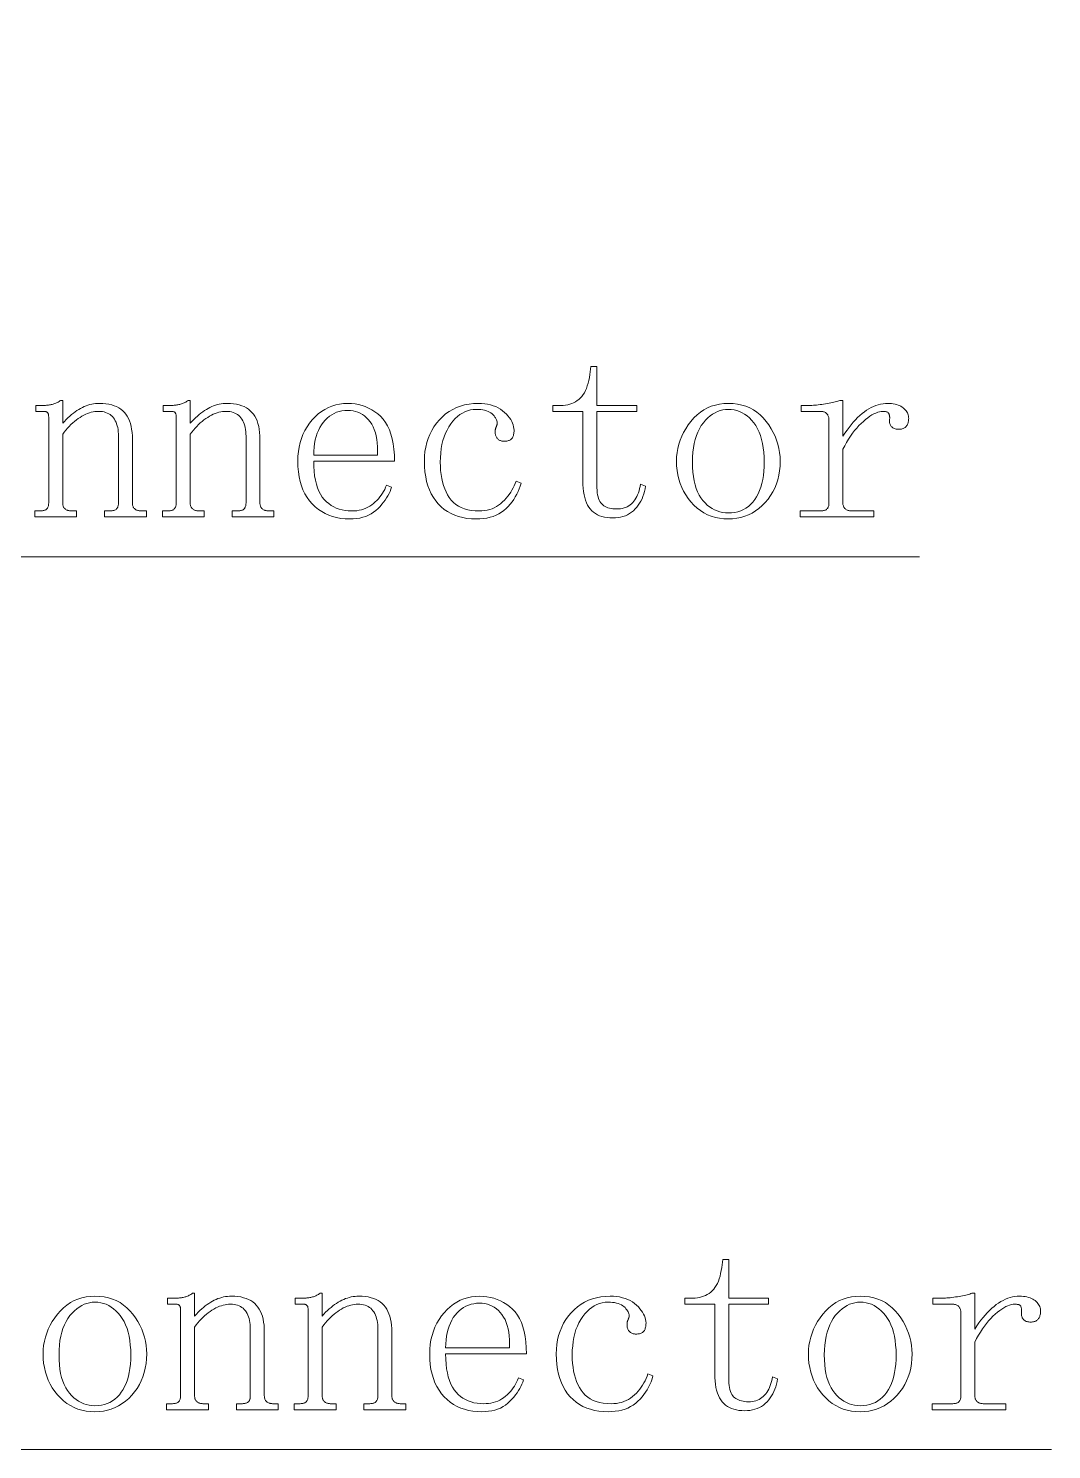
# Model space of a CAD drawing. Extents: x 1 to 297, y 1 to 210.
# Drawn here: x 234.86 to 246.59, y 102.29 to 118.6 of the extents above; entities that cross this region are included whole.
import ezdxf

# ---------------------------------------------------------------- set-up
doc = ezdxf.new("R2010")
doc.units = 0

msp = doc.modelspace()

# ---------------------------------------------------------------- linework, layer by layer
at = {"color": 7, "lineweight": 13}
for points in [[(205.067, 118.603), (213.361, 112.54), (245.081, 112.54)], [(204.577, 108.359), (213.411, 102.295), (246.594, 102.295)]]:
    msp.add_lwpolyline(points, dxfattribs=at)
for points in [[(241.378, 113.363), (241.379, 113.332), (241.381, 113.303), (241.384, 113.276), (241.388, 113.251), (241.393, 113.229), (241.399, 113.208), (241.406, 113.189), (241.415, 113.173), (241.425, 113.158), (241.436, 113.146), (241.448, 113.135), (241.461, 113.125), (241.475, 113.117), (241.49, 113.109), (241.507, 113.103), (241.525, 113.098), (241.544, 113.094), (241.564, 113.091), (241.585, 113.089), (241.607, 113.089), (241.629, 113.089), (241.651, 113.092), (241.671, 113.095), (241.691, 113.101), (241.71, 113.107), (241.728, 113.115), (241.745, 113.125), (241.761, 113.136), (241.776, 113.149), (241.79, 113.163), (241.803, 113.178), (241.815, 113.195), (241.827, 113.213), (241.837, 113.232), (241.847, 113.253), (241.856, 113.275), (241.863, 113.298), (241.87, 113.322), (241.876, 113.348), (241.881, 113.374), (241.938, 113.352), (241.933, 113.32), (241.926, 113.29), (241.918, 113.261), (241.908, 113.233), (241.897, 113.206), (241.884, 113.18), (241.87, 113.156), (241.854, 113.132), (241.837, 113.11), (241.818, 113.089), (241.798, 113.069), (241.777, 113.052), (241.754, 113.036), (241.731, 113.023), (241.706, 113.012), (241.679, 113.002), (241.652, 112.995), (241.623, 112.99), (241.593, 112.987), (241.561, 112.986), (241.528, 112.987), (241.496, 112.99), (241.466, 112.995), (241.438, 113.002), (241.411, 113.012), (241.386, 113.023), (241.363, 113.036), (241.342, 113.052), (241.322, 113.069), (241.304, 113.089), (241.288, 113.11), (241.273, 113.134), (241.26, 113.161), (241.249, 113.189), (241.24, 113.22), (241.232, 113.253), (241.226, 113.289), (241.222, 113.326), (241.219, 113.366), (241.218, 113.409), (241.218, 114.209), (240.876, 114.209), (240.876, 114.277), (240.967, 114.277), (240.994, 114.278), (241.02, 114.281), (241.045, 114.285), (241.068, 114.291), (241.091, 114.299), (241.113, 114.308), (241.134, 114.319), (241.154, 114.332), (241.172, 114.347), (241.19, 114.363), (241.206, 114.381), (241.222, 114.401), (241.236, 114.423), (241.248, 114.447), (241.26, 114.473), (241.27, 114.501), (241.279, 114.531), (241.287, 114.562), (241.293, 114.596), (241.298, 114.632), (241.31, 114.723), (241.378, 114.723), (241.378, 114.277), (241.836, 114.277), (241.836, 114.209), (241.378, 114.209)], [(234.933, 112.997), (234.933, 113.066), (234.99, 113.066), (235.001, 113.066), (235.011, 113.067), (235.021, 113.068), (235.03, 113.07), (235.038, 113.072), (235.046, 113.074), (235.053, 113.077), (235.059, 113.08), (235.065, 113.084), (235.07, 113.089), (235.074, 113.094), (235.078, 113.099), (235.081, 113.104), (235.084, 113.111), (235.087, 113.117), (235.089, 113.124), (235.091, 113.132), (235.092, 113.14), (235.092, 113.148), (235.093, 113.157), (235.093, 114.14), (235.093, 114.147), (235.092, 114.153), (235.092, 114.159), (235.091, 114.165), (235.09, 114.17), (235.089, 114.175), (235.087, 114.18), (235.085, 114.184), (235.083, 114.188), (235.081, 114.192), (235.079, 114.195), (235.076, 114.198), (235.072, 114.2), (235.068, 114.203), (235.064, 114.204), (235.059, 114.206), (235.054, 114.207), (235.048, 114.208), (235.042, 114.209), (235.036, 114.209), (234.944, 114.209), (234.944, 114.277), (235.024, 114.277), (235.035, 114.277), (235.047, 114.278), (235.058, 114.278), (235.069, 114.279), (235.08, 114.28), (235.091, 114.281), (235.101, 114.283), (235.112, 114.285), (235.122, 114.287), (235.133, 114.289), (235.143, 114.291), (235.153, 114.294), (235.163, 114.298), (235.173, 114.302), (235.183, 114.306), (235.192, 114.311), (235.202, 114.316), (235.211, 114.322), (235.221, 114.328), (235.23, 114.334), (235.253, 114.334), (235.253, 114.072), (235.273, 114.094), (235.294, 114.115), (235.314, 114.135), (235.335, 114.154), (235.356, 114.172), (235.376, 114.188), (235.397, 114.204), (235.417, 114.218), (235.438, 114.231), (235.458, 114.243), (235.479, 114.254), (235.5, 114.264), (235.521, 114.272), (235.543, 114.28), (235.564, 114.286), (235.586, 114.291), (235.608, 114.295), (235.63, 114.298), (235.653, 114.3), (235.676, 114.3), (235.713, 114.299), (235.749, 114.296), (235.783, 114.291), (235.815, 114.284), (235.844, 114.274), (235.872, 114.263), (235.897, 114.25), (235.921, 114.234), (235.942, 114.217), (235.961, 114.197), (235.979, 114.176), (235.994, 114.152), (236.008, 114.126), (236.02, 114.099), (236.03, 114.069), (236.038, 114.037), (236.044, 114.003), (236.049, 113.967), (236.052, 113.929), (236.053, 113.889), (236.053, 113.157), (236.053, 113.148), (236.054, 113.14), (236.055, 113.132), (236.057, 113.124), (236.06, 113.117), (236.063, 113.111), (236.067, 113.104), (236.071, 113.099), (236.076, 113.094), (236.081, 113.089), (236.087, 113.084), (236.093, 113.08), (236.1, 113.077), (236.107, 113.074), (236.114, 113.072), (236.122, 113.07), (236.13, 113.068), (236.138, 113.067), (236.147, 113.066), (236.156, 113.066), (236.213, 113.066), (236.213, 112.997), (235.733, 112.997), (235.733, 113.066), (235.79, 113.066), (235.801, 113.066), (235.811, 113.067), (235.821, 113.068), (235.83, 113.07), (235.838, 113.072), (235.846, 113.074), (235.853, 113.077), (235.859, 113.08), (235.865, 113.084), (235.87, 113.089), (235.874, 113.094), (235.878, 113.099), (235.882, 113.104), (235.884, 113.111), (235.887, 113.117), (235.889, 113.124), (235.891, 113.132), (235.892, 113.14), (235.892, 113.148), (235.893, 113.157), (235.893, 113.923), (235.892, 113.95), (235.89, 113.975), (235.888, 114), (235.884, 114.023), (235.878, 114.044), (235.872, 114.065), (235.865, 114.084), (235.856, 114.102), (235.846, 114.119), (235.836, 114.134), (235.824, 114.149), (235.81, 114.161), (235.796, 114.172), (235.781, 114.182), (235.764, 114.19), (235.746, 114.197), (235.728, 114.202), (235.708, 114.206), (235.686, 114.208), (235.664, 114.209), (235.643, 114.208), (235.623, 114.206), (235.602, 114.203), (235.581, 114.198), (235.56, 114.192), (235.539, 114.184), (235.517, 114.175), (235.496, 114.165), (235.474, 114.153), (235.453, 114.14), (235.431, 114.126), (235.41, 114.11), (235.389, 114.094), (235.369, 114.076), (235.348, 114.057), (235.329, 114.037), (235.309, 114.016), (235.29, 113.994), (235.271, 113.97), (235.253, 113.946), (235.253, 113.157), (235.253, 113.148), (235.254, 113.14), (235.255, 113.132), (235.257, 113.124), (235.26, 113.117), (235.263, 113.111), (235.267, 113.104), (235.271, 113.099), (235.276, 113.094), (235.281, 113.089), (235.287, 113.084), (235.293, 113.08), (235.3, 113.077), (235.307, 113.074), (235.314, 113.072), (235.322, 113.07), (235.33, 113.068), (235.338, 113.067), (235.347, 113.066), (235.356, 113.066), (235.413, 113.066), (235.413, 112.997)], [(236.396, 112.997), (236.396, 113.066), (236.453, 113.066), (236.464, 113.066), (236.474, 113.067), (236.484, 113.068), (236.493, 113.07), (236.501, 113.072), (236.509, 113.074), (236.516, 113.077), (236.522, 113.08), (236.528, 113.084), (236.533, 113.089), (236.537, 113.094), (236.541, 113.099), (236.544, 113.104), (236.547, 113.111), (236.55, 113.117), (236.552, 113.124), (236.553, 113.132), (236.555, 113.14), (236.555, 113.148), (236.556, 113.157), (236.556, 114.14), (236.555, 114.147), (236.555, 114.153), (236.555, 114.159), (236.554, 114.165), (236.553, 114.17), (236.551, 114.175), (236.55, 114.18), (236.548, 114.184), (236.546, 114.188), (236.544, 114.192), (236.542, 114.195), (236.539, 114.198), (236.535, 114.2), (236.531, 114.203), (236.527, 114.204), (236.522, 114.206), (236.517, 114.207), (236.511, 114.208), (236.505, 114.209), (236.498, 114.209), (236.407, 114.209), (236.407, 114.277), (236.487, 114.277), (236.498, 114.277), (236.51, 114.278), (236.521, 114.278), (236.532, 114.279), (236.543, 114.28), (236.553, 114.281), (236.564, 114.283), (236.575, 114.285), (236.585, 114.287), (236.596, 114.289), (236.606, 114.291), (236.616, 114.294), (236.626, 114.298), (236.636, 114.302), (236.646, 114.306), (236.655, 114.311), (236.665, 114.316), (236.674, 114.322), (236.684, 114.328), (236.693, 114.334), (236.716, 114.334), (236.716, 114.072), (236.736, 114.094), (236.757, 114.115), (236.777, 114.135), (236.798, 114.154), (236.818, 114.172), (236.839, 114.188), (236.86, 114.204), (236.88, 114.218), (236.901, 114.231), (236.921, 114.243), (236.942, 114.254), (236.963, 114.264), (236.984, 114.272), (237.005, 114.28), (237.027, 114.286), (237.049, 114.291), (237.071, 114.295), (237.093, 114.298), (237.116, 114.3), (237.138, 114.3), (237.176, 114.299), (237.212, 114.296), (237.246, 114.291), (237.277, 114.284), (237.307, 114.274), (237.335, 114.263), (237.36, 114.25), (237.383, 114.234), (237.405, 114.217), (237.424, 114.197), (237.441, 114.176), (237.457, 114.152), (237.471, 114.126), (237.483, 114.099), (237.493, 114.069), (237.501, 114.037), (237.507, 114.003), (237.512, 113.967), (237.515, 113.929), (237.516, 113.889), (237.516, 113.157), (237.516, 113.148), (237.517, 113.14), (237.518, 113.132), (237.52, 113.124), (237.523, 113.117), (237.526, 113.111), (237.53, 113.104), (237.534, 113.099), (237.539, 113.094), (237.544, 113.089), (237.55, 113.084), (237.556, 113.08), (237.563, 113.077), (237.57, 113.074), (237.577, 113.072), (237.585, 113.07), (237.593, 113.068), (237.601, 113.067), (237.609, 113.066), (237.618, 113.066), (237.676, 113.066), (237.676, 112.997), (237.196, 112.997), (237.196, 113.066), (237.253, 113.066), (237.264, 113.066), (237.274, 113.067), (237.284, 113.068), (237.293, 113.07), (237.301, 113.072), (237.309, 113.074), (237.316, 113.077), (237.322, 113.08), (237.328, 113.084), (237.333, 113.089), (237.337, 113.094), (237.341, 113.099), (237.344, 113.104), (237.347, 113.111), (237.35, 113.117), (237.352, 113.124), (237.354, 113.132), (237.355, 113.14), (237.355, 113.148), (237.356, 113.157), (237.356, 113.923), (237.355, 113.95), (237.353, 113.975), (237.35, 114), (237.346, 114.023), (237.341, 114.044), (237.335, 114.065), (237.328, 114.084), (237.319, 114.102), (237.309, 114.119), (237.298, 114.134), (237.286, 114.149), (237.273, 114.161), (237.259, 114.172), (237.244, 114.182), (237.227, 114.19), (237.209, 114.197), (237.19, 114.202), (237.17, 114.206), (237.149, 114.208), (237.127, 114.209), (237.106, 114.208), (237.086, 114.206), (237.065, 114.203), (237.044, 114.198), (237.023, 114.192), (237.001, 114.184), (236.98, 114.175), (236.959, 114.165), (236.937, 114.153), (236.916, 114.14), (236.894, 114.126), (236.873, 114.11), (236.852, 114.094), (236.831, 114.076), (236.811, 114.057), (236.791, 114.037), (236.772, 114.016), (236.753, 113.994), (236.734, 113.97), (236.716, 113.946), (236.716, 113.157), (236.716, 113.148), (236.717, 113.14), (236.718, 113.132), (236.72, 113.124), (236.723, 113.117), (236.726, 113.111), (236.73, 113.104), (236.734, 113.099), (236.739, 113.094), (236.744, 113.089), (236.75, 113.084), (236.756, 113.08), (236.763, 113.077), (236.77, 113.074), (236.777, 113.072), (236.785, 113.07), (236.793, 113.068), (236.801, 113.067), (236.809, 113.066), (236.818, 113.066), (236.876, 113.066), (236.876, 112.997)], [(244.201, 113.923), (244.224, 113.959), (244.248, 113.993), (244.271, 114.025), (244.295, 114.056), (244.32, 114.084), (244.345, 114.112), (244.37, 114.137), (244.395, 114.161), (244.421, 114.183), (244.447, 114.203), (244.473, 114.221), (244.5, 114.238), (244.526, 114.253), (244.553, 114.265), (244.58, 114.276), (244.607, 114.285), (244.634, 114.291), (244.661, 114.296), (244.688, 114.299), (244.716, 114.3), (244.738, 114.3), (244.759, 114.298), (244.779, 114.296), (244.799, 114.292), (244.817, 114.287), (244.834, 114.282), (244.85, 114.275), (244.865, 114.267), (244.88, 114.258), (244.893, 114.249), (244.905, 114.238), (244.915, 114.227), (244.925, 114.216), (244.933, 114.205), (244.94, 114.193), (244.945, 114.181), (244.95, 114.168), (244.953, 114.155), (244.955, 114.142), (244.956, 114.129), (244.955, 114.118), (244.954, 114.107), (244.953, 114.096), (244.951, 114.087), (244.948, 114.077), (244.945, 114.068), (244.942, 114.06), (244.937, 114.052), (244.932, 114.044), (244.927, 114.037), (244.921, 114.031), (244.914, 114.025), (244.907, 114.02), (244.9, 114.015), (244.891, 114.012), (244.882, 114.008), (244.873, 114.006), (244.863, 114.004), (244.852, 114.003), (244.841, 114.003), (244.83, 114.003), (244.82, 114.004), (244.81, 114.006), (244.8, 114.008), (244.791, 114.012), (244.783, 114.015), (244.775, 114.02), (244.768, 114.025), (244.762, 114.031), (244.756, 114.037), (244.75, 114.044), (244.746, 114.052), (244.742, 114.06), (244.739, 114.068), (244.737, 114.077), (244.736, 114.087), (244.735, 114.096), (244.735, 114.107), (244.737, 114.118), (244.738, 114.129), (244.738, 114.135), (244.738, 114.142), (244.737, 114.148), (244.737, 114.154), (244.736, 114.16), (244.734, 114.166), (244.733, 114.171), (244.731, 114.176), (244.729, 114.181), (244.727, 114.186), (244.724, 114.19), (244.721, 114.194), (244.716, 114.198), (244.711, 114.2), (244.704, 114.203), (244.697, 114.205), (244.689, 114.207), (244.679, 114.208), (244.669, 114.208), (244.658, 114.209), (244.64, 114.208), (244.62, 114.204), (244.6, 114.198), (244.579, 114.19), (244.557, 114.18), (244.534, 114.168), (244.511, 114.153), (244.487, 114.136), (244.461, 114.116), (244.436, 114.094), (244.41, 114.071), (244.384, 114.045), (244.359, 114.018), (244.335, 113.988), (244.311, 113.957), (244.288, 113.924), (244.266, 113.89), (244.244, 113.853), (244.222, 113.815), (244.201, 113.774), (244.201, 113.157), (244.202, 113.148), (244.202, 113.14), (244.204, 113.132), (244.206, 113.124), (244.208, 113.117), (244.212, 113.111), (244.215, 113.104), (244.22, 113.099), (244.224, 113.094), (244.23, 113.089), (244.236, 113.084), (244.242, 113.08), (244.249, 113.077), (244.255, 113.074), (244.263, 113.072), (244.27, 113.07), (244.278, 113.068), (244.287, 113.067), (244.295, 113.066), (244.304, 113.066), (244.556, 113.066), (244.556, 112.997), (243.71, 112.997), (243.71, 113.066), (243.938, 113.066), (243.949, 113.066), (243.96, 113.067), (243.97, 113.068), (243.979, 113.07), (243.987, 113.072), (243.995, 113.074), (244.002, 113.077), (244.008, 113.08), (244.013, 113.084), (244.018, 113.089), (244.023, 113.094), (244.027, 113.099), (244.03, 113.104), (244.033, 113.111), (244.036, 113.117), (244.038, 113.124), (244.039, 113.132), (244.04, 113.14), (244.041, 113.148), (244.041, 113.157), (244.041, 114.106), (244.041, 114.115), (244.04, 114.123), (244.039, 114.132), (244.038, 114.14), (244.036, 114.147), (244.033, 114.155), (244.03, 114.161), (244.027, 114.168), (244.023, 114.174), (244.018, 114.18), (244.013, 114.186), (244.008, 114.19), (244.002, 114.195), (243.995, 114.198), (243.987, 114.202), (243.979, 114.204), (243.97, 114.206), (243.96, 114.208), (243.949, 114.208), (243.938, 114.209), (243.721, 114.209), (243.721, 114.277), (243.813, 114.277), (243.829, 114.277), (243.846, 114.278), (243.863, 114.279), (243.881, 114.28), (243.9, 114.282), (243.919, 114.283), (243.939, 114.286), (243.959, 114.288), (243.98, 114.291), (244.001, 114.294), (244.022, 114.298), (244.043, 114.302), (244.062, 114.305), (244.08, 114.309), (244.097, 114.313), (244.113, 114.317), (244.128, 114.321), (244.142, 114.326), (244.155, 114.33), (244.167, 114.334), (244.201, 114.334)], [(238.133, 113.637), (238.134, 113.577), (238.137, 113.521), (238.143, 113.468), (238.152, 113.419), (238.163, 113.373), (238.176, 113.331), (238.191, 113.292), (238.21, 113.257), (238.23, 113.225), (238.253, 113.197), (238.277, 113.172), (238.304, 113.15), (238.331, 113.13), (238.361, 113.113), (238.391, 113.099), (238.423, 113.087), (238.457, 113.078), (238.492, 113.071), (238.529, 113.067), (238.567, 113.066), (238.596, 113.067), (238.625, 113.069), (238.652, 113.074), (238.679, 113.08), (238.704, 113.087), (238.729, 113.097), (238.753, 113.108), (238.775, 113.121), (238.797, 113.135), (238.818, 113.152), (238.838, 113.169), (238.857, 113.187), (238.875, 113.207), (238.892, 113.227), (238.907, 113.247), (238.921, 113.269), (238.934, 113.291), (238.946, 113.314), (238.957, 113.338), (238.967, 113.363), (239.024, 113.34), (239.016, 113.315), (239.007, 113.29), (238.996, 113.265), (238.983, 113.24), (238.968, 113.216), (238.952, 113.191), (238.934, 113.167), (238.914, 113.143), (238.893, 113.118), (238.87, 113.094), (238.845, 113.072), (238.818, 113.051), (238.79, 113.033), (238.76, 113.018), (238.728, 113.004), (238.695, 112.994), (238.66, 112.985), (238.623, 112.979), (238.584, 112.976), (238.544, 112.974), (238.493, 112.976), (238.443, 112.981), (238.395, 112.99), (238.349, 113.002), (238.306, 113.017), (238.264, 113.036), (238.224, 113.058), (238.186, 113.084), (238.15, 113.113), (238.116, 113.146), (238.084, 113.182), (238.056, 113.22), (238.031, 113.262), (238.009, 113.307), (237.991, 113.354), (237.976, 113.405), (237.965, 113.459), (237.956, 113.515), (237.951, 113.575), (237.95, 113.637), (237.951, 113.693), (237.956, 113.748), (237.965, 113.8), (237.976, 113.85), (237.991, 113.899), (238.009, 113.945), (238.031, 113.99), (238.056, 114.032), (238.084, 114.073), (238.116, 114.112), (238.149, 114.147), (238.185, 114.179), (238.222, 114.208), (238.26, 114.232), (238.3, 114.253), (238.341, 114.27), (238.384, 114.283), (238.428, 114.293), (238.474, 114.298), (238.521, 114.3), (238.564, 114.299), (238.606, 114.294), (238.646, 114.287), (238.686, 114.276), (238.724, 114.263), (238.761, 114.247), (238.797, 114.227), (238.832, 114.205), (238.866, 114.18), (238.898, 114.152), (238.929, 114.12), (238.956, 114.083), (238.98, 114.043), (239.001, 113.998), (239.018, 113.949), (239.033, 113.895), (239.044, 113.837), (239.052, 113.775), (239.057, 113.708), (239.058, 113.637)], [(238.864, 113.706), (238.865, 113.755), (238.864, 113.802), (238.861, 113.846), (238.856, 113.888), (238.848, 113.927), (238.839, 113.964), (238.827, 113.999), (238.813, 114.031), (238.797, 114.061), (238.778, 114.089), (238.758, 114.114), (238.737, 114.136), (238.714, 114.156), (238.691, 114.173), (238.666, 114.187), (238.639, 114.199), (238.612, 114.208), (238.583, 114.215), (238.553, 114.219), (238.521, 114.22), (238.488, 114.219), (238.455, 114.215), (238.424, 114.208), (238.394, 114.198), (238.366, 114.186), (238.338, 114.171), (238.312, 114.153), (238.287, 114.132), (238.264, 114.109), (238.241, 114.083), (238.221, 114.055), (238.202, 114.024), (238.186, 113.991), (238.172, 113.957), (238.16, 113.92), (238.15, 113.881), (238.142, 113.841), (238.137, 113.798), (238.134, 113.753), (238.133, 113.706)], [(240.213, 113.969), (240.213, 113.975), (240.213, 113.982), (240.213, 113.987), (240.214, 113.992), (240.214, 113.997), (240.215, 114.002), (240.215, 114.006), (240.216, 114.009), (240.217, 114.012), (240.218, 114.014), (240.22, 114.017), (240.221, 114.02), (240.222, 114.023), (240.224, 114.027), (240.226, 114.032), (240.227, 114.036), (240.229, 114.042), (240.231, 114.047), (240.233, 114.054), (240.236, 114.06), (240.237, 114.069), (240.237, 114.079), (240.236, 114.089), (240.234, 114.099), (240.23, 114.11), (240.225, 114.121), (240.218, 114.133), (240.21, 114.144), (240.201, 114.156), (240.19, 114.169), (240.178, 114.181), (240.164, 114.191), (240.148, 114.201), (240.131, 114.209), (240.113, 114.216), (240.092, 114.222), (240.071, 114.226), (240.047, 114.229), (240.022, 114.231), (239.996, 114.232), (239.962, 114.23), (239.929, 114.225), (239.897, 114.217), (239.867, 114.205), (239.837, 114.19), (239.808, 114.172), (239.781, 114.15), (239.754, 114.126), (239.729, 114.097), (239.704, 114.066), (239.681, 114.032), (239.661, 113.995), (239.643, 113.957), (239.627, 113.916), (239.614, 113.873), (239.603, 113.828), (239.595, 113.781), (239.589, 113.731), (239.585, 113.68), (239.584, 113.626), (239.585, 113.577), (239.588, 113.529), (239.593, 113.484), (239.601, 113.44), (239.61, 113.399), (239.621, 113.359), (239.635, 113.321), (239.65, 113.286), (239.667, 113.252), (239.687, 113.22), (239.709, 113.191), (239.734, 113.165), (239.761, 113.141), (239.791, 113.121), (239.824, 113.104), (239.86, 113.091), (239.898, 113.08), (239.939, 113.072), (239.983, 113.067), (240.03, 113.066), (240.061, 113.067), (240.092, 113.07), (240.121, 113.075), (240.15, 113.082), (240.177, 113.092), (240.203, 113.103), (240.229, 113.116), (240.253, 113.132), (240.276, 113.149), (240.298, 113.169), (240.319, 113.19), (240.339, 113.211), (240.358, 113.234), (240.375, 113.256), (240.391, 113.28), (240.406, 113.304), (240.42, 113.33), (240.432, 113.355), (240.443, 113.382), (240.453, 113.409), (240.51, 113.386), (240.5, 113.352), (240.488, 113.319), (240.475, 113.288), (240.46, 113.257), (240.444, 113.227), (240.426, 113.199), (240.407, 113.171), (240.385, 113.144), (240.363, 113.119), (240.338, 113.094), (240.312, 113.072), (240.284, 113.051), (240.255, 113.033), (240.223, 113.018), (240.19, 113.004), (240.155, 112.994), (240.118, 112.985), (240.079, 112.979), (240.038, 112.976), (239.996, 112.974), (239.942, 112.976), (239.89, 112.981), (239.841, 112.99), (239.794, 113.002), (239.75, 113.017), (239.708, 113.036), (239.668, 113.058), (239.63, 113.084), (239.594, 113.113), (239.561, 113.146), (239.531, 113.182), (239.504, 113.22), (239.48, 113.262), (239.459, 113.307), (239.441, 113.354), (239.427, 113.405), (239.416, 113.459), (239.408, 113.515), (239.403, 113.575), (239.401, 113.637), (239.403, 113.693), (239.408, 113.748), (239.417, 113.8), (239.429, 113.85), (239.444, 113.899), (239.463, 113.945), (239.485, 113.99), (239.511, 114.032), (239.54, 114.073), (239.573, 114.112), (239.608, 114.147), (239.645, 114.179), (239.685, 114.208), (239.726, 114.232), (239.77, 114.253), (239.815, 114.27), (239.863, 114.283), (239.913, 114.293), (239.965, 114.298), (240.018, 114.3), (240.056, 114.299), (240.093, 114.296), (240.127, 114.291), (240.16, 114.284), (240.191, 114.274), (240.221, 114.263), (240.248, 114.25), (240.274, 114.234), (240.299, 114.217), (240.321, 114.197), (240.342, 114.177), (240.36, 114.156), (240.377, 114.136), (240.391, 114.115), (240.403, 114.094), (240.412, 114.074), (240.42, 114.053), (240.425, 114.033), (240.429, 114.012), (240.43, 113.992), (240.43, 113.978), (240.429, 113.966), (240.427, 113.954), (240.425, 113.943), (240.423, 113.933), (240.42, 113.924), (240.416, 113.915), (240.412, 113.907), (240.407, 113.901), (240.401, 113.894), (240.395, 113.889), (240.389, 113.884), (240.382, 113.88), (240.374, 113.876), (240.366, 113.873), (240.357, 113.87), (240.347, 113.868), (240.337, 113.867), (240.327, 113.866), (240.316, 113.866), (240.307, 113.866), (240.298, 113.867), (240.29, 113.868), (240.282, 113.87), (240.274, 113.873), (240.267, 113.876), (240.26, 113.88), (240.253, 113.884), (240.247, 113.889), (240.241, 113.894), (240.236, 113.9), (240.231, 113.907), (240.227, 113.913), (240.223, 113.92), (240.22, 113.927), (240.217, 113.935), (240.215, 113.943), (240.214, 113.951), (240.213, 113.96)], [(243.481, 113.637), (243.48, 113.581), (243.474, 113.527), (243.466, 113.475), (243.454, 113.424), (243.438, 113.376), (243.42, 113.329), (243.397, 113.285), (243.372, 113.242), (243.342, 113.202), (243.31, 113.163), (243.275, 113.127), (243.238, 113.095), (243.2, 113.067), (243.16, 113.042), (243.118, 113.022), (243.075, 113.005), (243.031, 112.991), (242.984, 112.982), (242.936, 112.976), (242.887, 112.974), (242.835, 112.976), (242.786, 112.982), (242.738, 112.992), (242.692, 113.006), (242.648, 113.023), (242.607, 113.044), (242.567, 113.07), (242.529, 113.099), (242.493, 113.132), (242.458, 113.169), (242.427, 113.208), (242.399, 113.25), (242.374, 113.292), (242.352, 113.337), (242.334, 113.383), (242.319, 113.431), (242.308, 113.48), (242.299, 113.531), (242.294, 113.583), (242.293, 113.637), (242.294, 113.687), (242.299, 113.736), (242.308, 113.784), (242.319, 113.831), (242.334, 113.877), (242.352, 113.923), (242.374, 113.967), (242.399, 114.01), (242.427, 114.053), (242.458, 114.094), (242.493, 114.134), (242.529, 114.168), (242.567, 114.199), (242.607, 114.226), (242.648, 114.249), (242.692, 114.267), (242.738, 114.282), (242.786, 114.292), (242.835, 114.298), (242.887, 114.3), (242.941, 114.298), (242.992, 114.292), (243.041, 114.282), (243.088, 114.267), (243.133, 114.249), (243.175, 114.226), (243.215, 114.199), (243.253, 114.168), (243.288, 114.134), (243.321, 114.094), (243.352, 114.053), (243.379, 114.01), (243.403, 113.967), (243.424, 113.923), (243.441, 113.877), (243.456, 113.831), (243.467, 113.784), (243.475, 113.736), (243.48, 113.687)], [(242.476, 113.626), (242.477, 113.568), (242.48, 113.513), (242.486, 113.461), (242.495, 113.413), (242.506, 113.367), (242.519, 113.325), (242.534, 113.285), (242.552, 113.249), (242.573, 113.216), (242.596, 113.186), (242.62, 113.159), (242.646, 113.134), (242.672, 113.113), (242.7, 113.094), (242.728, 113.079), (242.758, 113.066), (242.789, 113.056), (242.82, 113.049), (242.853, 113.044), (242.887, 113.043), (242.925, 113.045), (242.961, 113.049), (242.996, 113.057), (243.029, 113.068), (243.06, 113.082), (243.089, 113.099), (243.117, 113.119), (243.143, 113.142), (243.167, 113.168), (243.19, 113.197), (243.21, 113.229), (243.229, 113.264), (243.245, 113.301), (243.259, 113.34), (243.271, 113.382), (243.281, 113.426), (243.289, 113.472), (243.294, 113.521), (243.297, 113.572), (243.298, 113.626), (243.297, 113.684), (243.294, 113.739), (243.288, 113.791), (243.279, 113.841), (243.268, 113.887), (243.255, 113.931), (243.24, 113.972), (243.222, 114.01), (243.201, 114.045), (243.178, 114.077), (243.154, 114.107), (243.128, 114.133), (243.102, 114.156), (243.074, 114.176), (243.046, 114.193), (243.016, 114.207), (242.985, 114.218), (242.953, 114.225), (242.921, 114.23), (242.887, 114.232), (242.855, 114.23), (242.824, 114.225), (242.794, 114.218), (242.764, 114.207), (242.736, 114.193), (242.707, 114.176), (242.68, 114.156), (242.653, 114.133), (242.627, 114.107), (242.601, 114.077), (242.577, 114.045), (242.556, 114.01), (242.537, 113.972), (242.521, 113.931), (242.507, 113.887), (242.496, 113.841), (242.487, 113.791), (242.481, 113.739), (242.477, 113.684)], [(242.891, 103.118), (242.892, 103.087), (242.893, 103.058), (242.896, 103.031), (242.9, 103.006), (242.905, 102.984), (242.912, 102.963), (242.919, 102.944), (242.928, 102.928), (242.937, 102.913), (242.948, 102.901), (242.96, 102.89), (242.973, 102.88), (242.988, 102.872), (243.003, 102.864), (243.02, 102.858), (243.037, 102.853), (243.056, 102.849), (243.076, 102.846), (243.097, 102.844), (243.12, 102.844), (243.142, 102.844), (243.164, 102.846), (243.184, 102.85), (243.204, 102.855), (243.223, 102.862), (243.24, 102.87), (243.257, 102.88), (243.273, 102.891), (243.288, 102.904), (243.303, 102.918), (243.316, 102.933), (243.328, 102.95), (243.34, 102.968), (243.35, 102.987), (243.36, 103.008), (243.368, 103.03), (243.376, 103.053), (243.383, 103.077), (243.389, 103.102), (243.394, 103.129), (243.451, 103.106), (243.446, 103.075), (243.439, 103.045), (243.431, 103.016), (243.421, 102.988), (243.41, 102.961), (243.397, 102.935), (243.383, 102.91), (243.367, 102.887), (243.35, 102.865), (243.331, 102.844), (243.311, 102.824), (243.29, 102.806), (243.267, 102.791), (243.243, 102.778), (243.218, 102.766), (243.192, 102.757), (243.164, 102.75), (243.135, 102.745), (243.105, 102.742), (243.074, 102.741), (243.041, 102.742), (243.009, 102.745), (242.979, 102.75), (242.951, 102.757), (242.924, 102.766), (242.899, 102.778), (242.876, 102.791), (242.855, 102.806), (242.835, 102.824), (242.817, 102.844), (242.801, 102.865), (242.786, 102.889), (242.773, 102.916), (242.762, 102.944), (242.753, 102.975), (242.745, 103.008), (242.739, 103.044), (242.735, 103.081), (242.732, 103.121), (242.731, 103.164), (242.731, 103.964), (242.388, 103.964), (242.388, 104.032), (242.48, 104.032), (242.507, 104.033), (242.532, 104.036), (242.557, 104.04), (242.581, 104.046), (242.604, 104.054), (242.626, 104.063), (242.646, 104.074), (242.666, 104.087), (242.685, 104.102), (242.703, 104.118), (242.719, 104.136), (242.734, 104.156), (242.748, 104.178), (242.761, 104.202), (242.773, 104.228), (242.783, 104.256), (242.792, 104.285), (242.799, 104.317), (242.806, 104.351), (242.811, 104.386), (242.823, 104.478), (242.891, 104.478), (242.891, 104.032), (243.348, 104.032), (243.348, 103.964), (242.891, 103.964)], [(236.217, 103.392), (236.215, 103.336), (236.21, 103.282), (236.201, 103.229), (236.189, 103.179), (236.174, 103.131), (236.155, 103.084), (236.133, 103.04), (236.107, 102.997), (236.078, 102.956), (236.045, 102.918), (236.01, 102.882), (235.974, 102.85), (235.935, 102.822), (235.895, 102.797), (235.854, 102.776), (235.811, 102.759), (235.766, 102.746), (235.72, 102.737), (235.672, 102.731), (235.623, 102.729), (235.571, 102.731), (235.521, 102.737), (235.474, 102.747), (235.428, 102.76), (235.384, 102.778), (235.342, 102.799), (235.302, 102.824), (235.264, 102.854), (235.228, 102.887), (235.194, 102.924), (235.162, 102.963), (235.134, 103.004), (235.109, 103.047), (235.088, 103.092), (235.07, 103.138), (235.055, 103.185), (235.043, 103.235), (235.035, 103.286), (235.03, 103.338), (235.028, 103.392), (235.03, 103.442), (235.035, 103.491), (235.043, 103.539), (235.055, 103.586), (235.07, 103.632), (235.088, 103.677), (235.109, 103.722), (235.134, 103.765), (235.162, 103.808), (235.194, 103.849), (235.228, 103.888), (235.264, 103.923), (235.302, 103.954), (235.342, 103.981), (235.384, 104.004), (235.428, 104.022), (235.474, 104.036), (235.521, 104.047), (235.571, 104.053), (235.623, 104.055), (235.676, 104.053), (235.728, 104.047), (235.777, 104.036), (235.824, 104.022), (235.868, 104.004), (235.911, 103.981), (235.951, 103.954), (235.988, 103.923), (236.024, 103.888), (236.057, 103.849), (236.087, 103.808), (236.114, 103.765), (236.138, 103.722), (236.159, 103.677), (236.177, 103.632), (236.191, 103.586), (236.202, 103.539), (236.21, 103.491), (236.215, 103.442)], [(236.445, 102.752), (236.445, 102.821), (236.503, 102.821), (236.514, 102.821), (236.524, 102.822), (236.534, 102.823), (236.543, 102.824), (236.551, 102.826), (236.559, 102.829), (236.566, 102.832), (236.572, 102.835), (236.578, 102.839), (236.583, 102.844), (236.587, 102.848), (236.591, 102.854), (236.594, 102.859), (236.597, 102.865), (236.6, 102.872), (236.602, 102.879), (236.603, 102.887), (236.604, 102.895), (236.605, 102.903), (236.605, 102.912), (236.605, 103.895), (236.605, 103.902), (236.605, 103.908), (236.604, 103.914), (236.604, 103.92), (236.603, 103.925), (236.601, 103.93), (236.6, 103.935), (236.598, 103.939), (236.596, 103.943), (236.594, 103.946), (236.591, 103.95), (236.588, 103.953), (236.585, 103.955), (236.581, 103.957), (236.577, 103.959), (236.572, 103.961), (236.567, 103.962), (236.561, 103.963), (236.555, 103.963), (236.548, 103.964), (236.457, 103.964), (236.457, 104.032), (236.537, 104.032), (236.548, 104.032), (236.559, 104.033), (236.571, 104.033), (236.582, 104.034), (236.593, 104.035), (236.603, 104.036), (236.614, 104.038), (236.625, 104.039), (236.635, 104.041), (236.645, 104.044), (236.656, 104.046), (236.666, 104.049), (236.676, 104.052), (236.686, 104.056), (236.695, 104.061), (236.705, 104.065), (236.715, 104.071), (236.724, 104.076), (236.733, 104.083), (236.743, 104.089), (236.765, 104.089), (236.765, 103.826), (236.786, 103.849), (236.807, 103.87), (236.827, 103.89), (236.848, 103.909), (236.868, 103.926), (236.889, 103.943), (236.909, 103.958), (236.93, 103.973), (236.951, 103.986), (236.971, 103.998), (236.992, 104.009), (237.013, 104.018), (237.034, 104.027), (237.055, 104.034), (237.077, 104.041), (237.099, 104.046), (237.121, 104.05), (237.143, 104.053), (237.165, 104.054), (237.188, 104.055), (237.226, 104.054), (237.262, 104.051), (237.296, 104.046), (237.327, 104.038), (237.357, 104.029), (237.384, 104.018), (237.41, 104.005), (237.433, 103.989), (237.455, 103.972), (237.474, 103.952), (237.491, 103.93), (237.507, 103.907), (237.521, 103.881), (237.532, 103.853), (237.543, 103.824), (237.551, 103.792), (237.557, 103.758), (237.562, 103.722), (237.564, 103.684), (237.565, 103.644), (237.565, 102.912), (237.566, 102.903), (237.567, 102.895), (237.568, 102.887), (237.57, 102.879), (237.573, 102.872), (237.576, 102.865), (237.579, 102.859), (237.584, 102.854), (237.589, 102.848), (237.594, 102.844), (237.6, 102.839), (237.606, 102.835), (237.613, 102.832), (237.62, 102.829), (237.627, 102.826), (237.634, 102.824), (237.642, 102.823), (237.651, 102.822), (237.659, 102.821), (237.668, 102.821), (237.725, 102.821), (237.725, 102.752), (237.245, 102.752), (237.245, 102.821), (237.303, 102.821), (237.314, 102.821), (237.324, 102.822), (237.334, 102.823), (237.343, 102.824), (237.351, 102.826), (237.359, 102.829), (237.366, 102.832), (237.372, 102.835), (237.378, 102.839), (237.383, 102.844), (237.387, 102.848), (237.391, 102.854), (237.394, 102.859), (237.397, 102.865), (237.4, 102.872), (237.402, 102.879), (237.403, 102.887), (237.404, 102.895), (237.405, 102.903), (237.405, 102.912), (237.405, 103.678), (237.405, 103.705), (237.403, 103.73), (237.4, 103.754), (237.396, 103.777), (237.391, 103.799), (237.385, 103.82), (237.377, 103.839), (237.369, 103.857), (237.359, 103.874), (237.348, 103.889), (237.336, 103.903), (237.323, 103.916), (237.309, 103.927), (237.293, 103.937), (237.277, 103.945), (237.259, 103.952), (237.24, 103.957), (237.22, 103.961), (237.199, 103.963), (237.177, 103.964), (237.156, 103.963), (237.135, 103.961), (237.115, 103.957), (237.094, 103.953), (237.073, 103.946), (237.051, 103.939), (237.03, 103.93), (237.009, 103.92), (236.987, 103.908), (236.965, 103.895), (236.944, 103.881), (236.923, 103.865), (236.902, 103.849), (236.881, 103.831), (236.861, 103.812), (236.841, 103.792), (236.822, 103.771), (236.803, 103.749), (236.784, 103.725), (236.765, 103.701), (236.765, 102.912), (236.766, 102.903), (236.767, 102.895), (236.768, 102.887), (236.77, 102.879), (236.773, 102.872), (236.776, 102.865), (236.779, 102.859), (236.784, 102.854), (236.789, 102.848), (236.794, 102.844), (236.8, 102.839), (236.806, 102.835), (236.813, 102.832), (236.82, 102.829), (236.827, 102.826), (236.834, 102.824), (236.842, 102.823), (236.851, 102.822), (236.859, 102.821), (236.868, 102.821), (236.925, 102.821), (236.925, 102.752)], [(237.908, 102.752), (237.908, 102.821), (237.965, 102.821), (237.976, 102.821), (237.987, 102.822), (237.997, 102.823), (238.006, 102.824), (238.014, 102.826), (238.022, 102.829), (238.029, 102.832), (238.035, 102.835), (238.04, 102.839), (238.045, 102.844), (238.05, 102.848), (238.054, 102.854), (238.057, 102.859), (238.06, 102.865), (238.063, 102.872), (238.065, 102.879), (238.066, 102.887), (238.067, 102.895), (238.068, 102.903), (238.068, 102.912), (238.068, 103.895), (238.068, 103.902), (238.068, 103.908), (238.067, 103.914), (238.066, 103.92), (238.065, 103.925), (238.064, 103.93), (238.063, 103.935), (238.061, 103.939), (238.059, 103.943), (238.057, 103.946), (238.054, 103.95), (238.051, 103.953), (238.048, 103.955), (238.044, 103.957), (238.04, 103.959), (238.035, 103.961), (238.03, 103.962), (238.024, 103.963), (238.018, 103.963), (238.011, 103.964), (237.92, 103.964), (237.92, 104.032), (238, 104.032), (238.011, 104.032), (238.022, 104.033), (238.033, 104.033), (238.044, 104.034), (238.055, 104.035), (238.066, 104.036), (238.077, 104.038), (238.087, 104.039), (238.098, 104.041), (238.108, 104.044), (238.118, 104.046), (238.129, 104.049), (238.139, 104.052), (238.148, 104.056), (238.158, 104.061), (238.168, 104.065), (238.177, 104.071), (238.187, 104.076), (238.196, 104.083), (238.205, 104.089), (238.228, 104.089), (238.228, 103.826), (238.249, 103.849), (238.269, 103.87), (238.29, 103.89), (238.311, 103.909), (238.331, 103.926), (238.352, 103.943), (238.372, 103.958), (238.393, 103.973), (238.413, 103.986), (238.434, 103.998), (238.455, 104.009), (238.476, 104.018), (238.497, 104.027), (238.518, 104.034), (238.54, 104.041), (238.561, 104.046), (238.584, 104.05), (238.606, 104.053), (238.628, 104.054), (238.651, 104.055), (238.689, 104.054), (238.725, 104.051), (238.758, 104.046), (238.79, 104.038), (238.82, 104.029), (238.847, 104.018), (238.873, 104.005), (238.896, 103.989), (238.918, 103.972), (238.937, 103.952), (238.954, 103.93), (238.97, 103.907), (238.983, 103.881), (238.995, 103.853), (239.005, 103.824), (239.014, 103.792), (239.02, 103.758), (239.025, 103.722), (239.027, 103.684), (239.028, 103.644), (239.028, 102.912), (239.029, 102.903), (239.029, 102.895), (239.031, 102.887), (239.033, 102.879), (239.035, 102.872), (239.039, 102.865), (239.042, 102.859), (239.047, 102.854), (239.051, 102.848), (239.057, 102.844), (239.063, 102.839), (239.069, 102.835), (239.076, 102.832), (239.082, 102.829), (239.09, 102.826), (239.097, 102.824), (239.105, 102.823), (239.113, 102.822), (239.122, 102.821), (239.131, 102.821), (239.188, 102.821), (239.188, 102.752), (238.708, 102.752), (238.708, 102.821), (238.765, 102.821), (238.776, 102.821), (238.787, 102.822), (238.797, 102.823), (238.806, 102.824), (238.814, 102.826), (238.822, 102.829), (238.829, 102.832), (238.835, 102.835), (238.84, 102.839), (238.845, 102.844), (238.85, 102.848), (238.854, 102.854), (238.857, 102.859), (238.86, 102.865), (238.863, 102.872), (238.865, 102.879), (238.866, 102.887), (238.867, 102.895), (238.868, 102.903), (238.868, 102.912), (238.868, 103.678), (238.868, 103.705), (238.866, 103.73), (238.863, 103.754), (238.859, 103.777), (238.854, 103.799), (238.848, 103.82), (238.84, 103.839), (238.832, 103.857), (238.822, 103.874), (238.811, 103.889), (238.799, 103.903), (238.786, 103.916), (238.772, 103.927), (238.756, 103.937), (238.74, 103.945), (238.722, 103.952), (238.703, 103.957), (238.683, 103.961), (238.662, 103.963), (238.64, 103.964), (238.619, 103.963), (238.598, 103.961), (238.577, 103.957), (238.556, 103.953), (238.535, 103.946), (238.514, 103.939), (238.493, 103.93), (238.471, 103.92), (238.45, 103.908), (238.428, 103.895), (238.407, 103.881), (238.385, 103.865), (238.365, 103.849), (238.344, 103.831), (238.324, 103.812), (238.304, 103.792), (238.285, 103.771), (238.266, 103.749), (238.247, 103.725), (238.228, 103.701), (238.228, 102.912), (238.229, 102.903), (238.229, 102.895), (238.231, 102.887), (238.233, 102.879), (238.235, 102.872), (238.239, 102.865), (238.242, 102.859), (238.247, 102.854), (238.251, 102.848), (238.257, 102.844), (238.263, 102.839), (238.269, 102.835), (238.275, 102.832), (238.282, 102.829), (238.29, 102.826), (238.297, 102.824), (238.305, 102.823), (238.314, 102.822), (238.322, 102.821), (238.331, 102.821), (238.388, 102.821), (238.388, 102.752)], [(239.645, 103.392), (239.647, 103.332), (239.65, 103.276), (239.656, 103.223), (239.665, 103.174), (239.675, 103.128), (239.689, 103.086), (239.704, 103.047), (239.722, 103.012), (239.743, 102.98), (239.765, 102.952), (239.79, 102.927), (239.816, 102.905), (239.844, 102.885), (239.873, 102.868), (239.904, 102.854), (239.936, 102.842), (239.97, 102.832), (240.005, 102.826), (240.042, 102.822), (240.08, 102.821), (240.109, 102.822), (240.137, 102.824), (240.165, 102.828), (240.191, 102.834), (240.217, 102.842), (240.242, 102.852), (240.265, 102.863), (240.288, 102.876), (240.31, 102.89), (240.331, 102.906), (240.351, 102.924), (240.37, 102.942), (240.388, 102.961), (240.404, 102.981), (240.42, 103.002), (240.434, 103.024), (240.447, 103.046), (240.459, 103.069), (240.47, 103.093), (240.48, 103.118), (240.537, 103.095), (240.529, 103.07), (240.52, 103.045), (240.509, 103.02), (240.496, 102.995), (240.481, 102.971), (240.465, 102.946), (240.447, 102.922), (240.427, 102.897), (240.406, 102.873), (240.383, 102.849), (240.358, 102.826), (240.331, 102.806), (240.303, 102.788), (240.273, 102.772), (240.241, 102.759), (240.208, 102.748), (240.173, 102.74), (240.136, 102.734), (240.097, 102.73), (240.057, 102.729), (240.005, 102.731), (239.956, 102.736), (239.908, 102.745), (239.862, 102.757), (239.818, 102.772), (239.776, 102.791), (239.736, 102.813), (239.698, 102.839), (239.662, 102.868), (239.628, 102.901), (239.597, 102.936), (239.569, 102.975), (239.544, 103.017), (239.522, 103.062), (239.504, 103.109), (239.489, 103.16), (239.477, 103.213), (239.469, 103.27), (239.464, 103.33), (239.463, 103.392), (239.464, 103.448), (239.469, 103.502), (239.477, 103.555), (239.489, 103.605), (239.504, 103.654), (239.522, 103.7), (239.544, 103.744), (239.569, 103.787), (239.597, 103.828), (239.628, 103.866), (239.662, 103.902), (239.698, 103.934), (239.734, 103.963), (239.773, 103.987), (239.813, 104.008), (239.854, 104.025), (239.897, 104.038), (239.941, 104.047), (239.987, 104.053), (240.034, 104.055), (240.077, 104.053), (240.119, 104.049), (240.159, 104.042), (240.199, 104.031), (240.237, 104.018), (240.274, 104.001), (240.31, 103.982), (240.345, 103.96), (240.379, 103.935), (240.411, 103.906), (240.441, 103.874), (240.469, 103.838), (240.493, 103.798), (240.514, 103.753), (240.531, 103.704), (240.546, 103.65), (240.557, 103.592), (240.565, 103.53), (240.57, 103.463), (240.571, 103.392)], [(241.725, 103.724), (241.725, 103.73), (241.726, 103.736), (241.726, 103.742), (241.726, 103.747), (241.727, 103.752), (241.727, 103.756), (241.728, 103.76), (241.729, 103.764), (241.73, 103.767), (241.731, 103.769), (241.732, 103.772), (241.734, 103.775), (241.735, 103.778), (241.737, 103.782), (241.738, 103.786), (241.74, 103.791), (241.742, 103.796), (241.744, 103.802), (241.746, 103.808), (241.748, 103.815), (241.75, 103.824), (241.75, 103.834), (241.749, 103.844), (241.746, 103.854), (241.743, 103.865), (241.737, 103.876), (241.731, 103.887), (241.723, 103.899), (241.713, 103.911), (241.703, 103.924), (241.69, 103.935), (241.676, 103.946), (241.661, 103.956), (241.644, 103.964), (241.625, 103.971), (241.605, 103.976), (241.583, 103.981), (241.56, 103.984), (241.535, 103.986), (241.508, 103.986), (241.474, 103.985), (241.442, 103.98), (241.41, 103.971), (241.379, 103.96), (241.35, 103.945), (241.321, 103.927), (241.293, 103.905), (241.267, 103.88), (241.241, 103.852), (241.217, 103.821), (241.194, 103.786), (241.174, 103.75), (241.156, 103.711), (241.14, 103.671), (241.127, 103.628), (241.116, 103.583), (241.108, 103.535), (241.102, 103.486), (241.098, 103.434), (241.097, 103.381), (241.098, 103.331), (241.101, 103.284), (241.106, 103.239), (241.113, 103.195), (241.123, 103.154), (241.134, 103.114), (241.147, 103.076), (241.163, 103.041), (241.18, 103.007), (241.2, 102.975), (241.222, 102.946), (241.246, 102.919), (241.274, 102.896), (241.304, 102.876), (241.337, 102.859), (241.372, 102.845), (241.411, 102.835), (241.452, 102.827), (241.496, 102.822), (241.543, 102.821), (241.574, 102.822), (241.604, 102.825), (241.634, 102.83), (241.662, 102.837), (241.69, 102.846), (241.716, 102.858), (241.741, 102.871), (241.766, 102.886), (241.789, 102.904), (241.811, 102.924), (241.832, 102.944), (241.852, 102.966), (241.871, 102.988), (241.888, 103.011), (241.904, 103.035), (241.919, 103.059), (241.932, 103.084), (241.945, 103.11), (241.956, 103.136), (241.965, 103.164), (242.023, 103.141), (242.013, 103.107), (242.001, 103.074), (241.988, 103.042), (241.973, 103.012), (241.957, 102.982), (241.939, 102.953), (241.919, 102.926), (241.898, 102.899), (241.875, 102.874), (241.851, 102.849), (241.825, 102.826), (241.797, 102.806), (241.767, 102.788), (241.736, 102.772), (241.703, 102.759), (241.667, 102.748), (241.63, 102.74), (241.591, 102.734), (241.551, 102.73), (241.508, 102.729), (241.455, 102.731), (241.403, 102.736), (241.354, 102.745), (241.307, 102.757), (241.263, 102.772), (241.22, 102.791), (241.18, 102.813), (241.143, 102.839), (241.107, 102.868), (241.074, 102.901), (241.044, 102.936), (241.016, 102.975), (240.992, 103.017), (240.972, 103.062), (240.954, 103.109), (240.94, 103.16), (240.928, 103.213), (240.92, 103.27), (240.916, 103.33), (240.914, 103.392), (240.916, 103.448), (240.921, 103.502), (240.929, 103.555), (240.941, 103.605), (240.957, 103.654), (240.976, 103.7), (240.998, 103.744), (241.024, 103.787), (241.053, 103.828), (241.085, 103.866), (241.121, 103.902), (241.158, 103.934), (241.198, 103.963), (241.239, 103.987), (241.283, 104.008), (241.328, 104.025), (241.376, 104.038), (241.426, 104.047), (241.477, 104.053), (241.531, 104.055), (241.569, 104.054), (241.605, 104.051), (241.64, 104.046), (241.673, 104.038), (241.704, 104.029), (241.733, 104.018), (241.761, 104.005), (241.787, 103.989), (241.811, 103.972), (241.834, 103.952), (241.855, 103.932), (241.873, 103.911), (241.889, 103.89), (241.903, 103.87), (241.915, 103.849), (241.925, 103.829), (241.933, 103.808), (241.938, 103.788), (241.941, 103.767), (241.943, 103.746), (241.942, 103.733), (241.941, 103.721), (241.94, 103.709), (241.938, 103.698), (241.935, 103.688), (241.932, 103.678), (241.929, 103.67), (241.924, 103.662), (241.919, 103.655), (241.914, 103.649), (241.908, 103.644), (241.901, 103.639), (241.894, 103.635), (241.887, 103.631), (241.878, 103.628), (241.869, 103.625), (241.86, 103.623), (241.85, 103.622), (241.839, 103.621), (241.828, 103.621), (241.819, 103.621), (241.811, 103.622), (241.802, 103.623), (241.794, 103.625), (241.787, 103.628), (241.78, 103.631), (241.773, 103.635), (241.766, 103.639), (241.76, 103.644), (241.754, 103.649), (241.749, 103.655), (241.744, 103.661), (241.739, 103.668), (241.736, 103.675), (241.733, 103.682), (241.73, 103.69), (241.728, 103.698), (241.727, 103.706), (241.726, 103.715)], [(244.994, 103.392), (244.992, 103.336), (244.987, 103.282), (244.979, 103.229), (244.967, 103.179), (244.951, 103.131), (244.932, 103.084), (244.91, 103.04), (244.884, 102.997), (244.855, 102.956), (244.823, 102.918), (244.787, 102.882), (244.751, 102.85), (244.712, 102.822), (244.673, 102.797), (244.631, 102.776), (244.588, 102.759), (244.543, 102.746), (244.497, 102.737), (244.449, 102.731), (244.4, 102.729), (244.348, 102.731), (244.298, 102.737), (244.251, 102.747), (244.205, 102.76), (244.161, 102.778), (244.119, 102.799), (244.079, 102.824), (244.041, 102.854), (244.005, 102.887), (243.971, 102.924), (243.94, 102.963), (243.911, 103.004), (243.887, 103.047), (243.865, 103.092), (243.847, 103.138), (243.832, 103.185), (243.82, 103.235), (243.812, 103.286), (243.807, 103.338), (243.805, 103.392), (243.807, 103.442), (243.812, 103.491), (243.82, 103.539), (243.832, 103.586), (243.847, 103.632), (243.865, 103.677), (243.887, 103.722), (243.911, 103.765), (243.94, 103.808), (243.971, 103.849), (244.005, 103.888), (244.041, 103.923), (244.079, 103.954), (244.119, 103.981), (244.161, 104.004), (244.205, 104.022), (244.251, 104.036), (244.298, 104.047), (244.348, 104.053), (244.4, 104.055), (244.453, 104.053), (244.505, 104.047), (244.554, 104.036), (244.601, 104.022), (244.645, 104.004), (244.688, 103.981), (244.728, 103.954), (244.765, 103.923), (244.801, 103.888), (244.834, 103.849), (244.864, 103.808), (244.892, 103.765), (244.916, 103.722), (244.936, 103.677), (244.954, 103.632), (244.968, 103.586), (244.98, 103.539), (244.988, 103.491), (244.992, 103.442)], [(245.714, 103.678), (245.737, 103.714), (245.76, 103.748), (245.784, 103.78), (245.808, 103.81), (245.833, 103.839), (245.857, 103.866), (245.882, 103.892), (245.908, 103.916), (245.934, 103.938), (245.96, 103.958), (245.986, 103.976), (246.012, 103.993), (246.039, 104.007), (246.066, 104.02), (246.093, 104.031), (246.119, 104.039), (246.146, 104.046), (246.174, 104.051), (246.201, 104.054), (246.228, 104.055), (246.251, 104.054), (246.272, 104.053), (246.292, 104.05), (246.311, 104.047), (246.33, 104.042), (246.347, 104.036), (246.363, 104.03), (246.378, 104.022), (246.392, 104.013), (246.405, 104.004), (246.417, 103.993), (246.428, 103.982), (246.437, 103.971), (246.446, 103.96), (246.453, 103.948), (246.458, 103.936), (246.463, 103.923), (246.466, 103.91), (246.468, 103.897), (246.468, 103.884), (246.468, 103.872), (246.467, 103.862), (246.466, 103.851), (246.464, 103.841), (246.461, 103.832), (246.458, 103.823), (246.454, 103.815), (246.45, 103.807), (246.445, 103.799), (246.44, 103.792), (246.434, 103.786), (246.427, 103.78), (246.42, 103.775), (246.412, 103.77), (246.404, 103.766), (246.395, 103.763), (246.386, 103.761), (246.376, 103.759), (246.365, 103.758), (246.354, 103.758), (246.343, 103.758), (246.332, 103.759), (246.322, 103.761), (246.313, 103.763), (246.304, 103.766), (246.296, 103.77), (246.288, 103.775), (246.281, 103.78), (246.274, 103.786), (246.268, 103.792), (246.263, 103.799), (246.258, 103.807), (246.255, 103.815), (246.252, 103.823), (246.25, 103.832), (246.248, 103.841), (246.248, 103.851), (246.248, 103.862), (246.249, 103.872), (246.251, 103.884), (246.251, 103.89), (246.251, 103.897), (246.25, 103.903), (246.249, 103.909), (246.248, 103.915), (246.247, 103.921), (246.245, 103.926), (246.244, 103.931), (246.242, 103.936), (246.24, 103.941), (246.237, 103.945), (246.233, 103.949), (246.229, 103.952), (246.223, 103.955), (246.217, 103.958), (246.21, 103.96), (246.201, 103.961), (246.192, 103.963), (246.182, 103.963), (246.171, 103.964), (246.152, 103.962), (246.133, 103.959), (246.113, 103.953), (246.092, 103.945), (246.07, 103.935), (246.047, 103.922), (246.023, 103.908), (245.999, 103.89), (245.974, 103.871), (245.948, 103.849), (245.922, 103.825), (245.897, 103.8), (245.872, 103.772), (245.848, 103.743), (245.824, 103.712), (245.801, 103.679), (245.778, 103.644), (245.756, 103.608), (245.735, 103.569), (245.714, 103.529), (245.714, 102.912), (245.714, 102.903), (245.715, 102.895), (245.717, 102.887), (245.719, 102.879), (245.721, 102.872), (245.724, 102.865), (245.728, 102.859), (245.732, 102.854), (245.737, 102.848), (245.743, 102.844), (245.748, 102.839), (245.755, 102.835), (245.761, 102.832), (245.768, 102.829), (245.775, 102.826), (245.783, 102.824), (245.791, 102.823), (245.799, 102.822), (245.808, 102.821), (245.817, 102.821), (246.068, 102.821), (246.068, 102.752), (245.223, 102.752), (245.223, 102.821), (245.451, 102.821), (245.462, 102.821), (245.473, 102.822), (245.482, 102.823), (245.491, 102.824), (245.5, 102.826), (245.507, 102.829), (245.514, 102.832), (245.521, 102.835), (245.526, 102.839), (245.531, 102.844), (245.535, 102.848), (245.539, 102.854), (245.543, 102.859), (245.546, 102.865), (245.548, 102.872), (245.55, 102.879), (245.552, 102.887), (245.553, 102.895), (245.554, 102.903), (245.554, 102.912), (245.554, 103.861), (245.554, 103.87), (245.553, 103.878), (245.552, 103.887), (245.55, 103.894), (245.548, 103.902), (245.546, 103.909), (245.543, 103.916), (245.539, 103.923), (245.535, 103.929), (245.531, 103.935), (245.526, 103.94), (245.521, 103.945), (245.514, 103.95), (245.507, 103.953), (245.5, 103.956), (245.491, 103.959), (245.482, 103.961), (245.473, 103.962), (245.462, 103.963), (245.451, 103.964), (245.234, 103.964), (245.234, 104.032), (245.325, 104.032), (245.342, 104.032), (245.359, 104.033), (245.376, 104.034), (245.394, 104.035), (245.413, 104.036), (245.432, 104.038), (245.451, 104.04), (245.472, 104.043), (245.493, 104.046), (245.514, 104.049), (245.535, 104.053), (245.555, 104.056), (245.574, 104.06), (245.593, 104.064), (245.61, 104.068), (245.626, 104.072), (245.641, 104.076), (245.655, 104.08), (245.668, 104.085), (245.68, 104.089), (245.714, 104.089)], [(235.211, 103.381), (235.212, 103.323), (235.216, 103.268), (235.222, 103.216), (235.23, 103.168), (235.241, 103.122), (235.254, 103.08), (235.27, 103.04), (235.288, 103.004), (235.308, 102.971), (235.331, 102.941), (235.356, 102.914), (235.381, 102.889), (235.408, 102.868), (235.435, 102.849), (235.464, 102.834), (235.494, 102.821), (235.524, 102.811), (235.556, 102.804), (235.589, 102.799), (235.623, 102.798), (235.661, 102.799), (235.697, 102.804), (235.731, 102.812), (235.764, 102.822), (235.795, 102.836), (235.825, 102.853), (235.853, 102.873), (235.879, 102.897), (235.903, 102.923), (235.925, 102.952), (235.946, 102.984), (235.964, 103.019), (235.981, 103.055), (235.995, 103.095), (236.007, 103.136), (236.017, 103.18), (236.024, 103.227), (236.03, 103.276), (236.033, 103.327), (236.034, 103.381), (236.033, 103.439), (236.029, 103.494), (236.023, 103.546), (236.015, 103.596), (236.004, 103.642), (235.991, 103.686), (235.975, 103.727), (235.957, 103.765), (235.937, 103.8), (235.914, 103.832), (235.889, 103.861), (235.864, 103.888), (235.837, 103.911), (235.81, 103.931), (235.781, 103.948), (235.751, 103.962), (235.721, 103.972), (235.689, 103.98), (235.656, 103.985), (235.623, 103.986), (235.591, 103.985), (235.56, 103.98), (235.53, 103.972), (235.5, 103.962), (235.471, 103.948), (235.443, 103.931), (235.415, 103.911), (235.388, 103.888), (235.362, 103.861), (235.337, 103.832), (235.313, 103.8), (235.292, 103.765), (235.273, 103.727), (235.256, 103.686), (235.243, 103.642), (235.231, 103.596), (235.222, 103.546), (235.216, 103.494), (235.212, 103.439)], [(240.377, 103.461), (240.378, 103.51), (240.377, 103.556), (240.374, 103.601), (240.369, 103.643), (240.361, 103.682), (240.351, 103.719), (240.34, 103.754), (240.326, 103.786), (240.309, 103.816), (240.291, 103.844), (240.271, 103.868), (240.25, 103.891), (240.227, 103.911), (240.203, 103.928), (240.178, 103.942), (240.152, 103.954), (240.124, 103.963), (240.095, 103.97), (240.065, 103.974), (240.034, 103.975), (240, 103.974), (239.968, 103.969), (239.937, 103.963), (239.907, 103.953), (239.878, 103.941), (239.851, 103.926), (239.825, 103.908), (239.8, 103.887), (239.776, 103.864), (239.754, 103.838), (239.733, 103.809), (239.715, 103.779), (239.699, 103.746), (239.684, 103.712), (239.673, 103.675), (239.663, 103.636), (239.655, 103.595), (239.65, 103.553), (239.646, 103.508), (239.645, 103.461)], [(243.988, 103.381), (243.989, 103.323), (243.993, 103.268), (243.999, 103.216), (244.007, 103.168), (244.018, 103.122), (244.031, 103.08), (244.047, 103.04), (244.065, 103.004), (244.085, 102.971), (244.108, 102.941), (244.133, 102.914), (244.158, 102.889), (244.185, 102.868), (244.212, 102.849), (244.241, 102.834), (244.271, 102.821), (244.301, 102.811), (244.333, 102.804), (244.366, 102.799), (244.4, 102.798), (244.438, 102.799), (244.474, 102.804), (244.509, 102.812), (244.541, 102.822), (244.573, 102.836), (244.602, 102.853), (244.63, 102.873), (244.656, 102.897), (244.68, 102.923), (244.703, 102.952), (244.723, 102.984), (244.742, 103.019), (244.758, 103.055), (244.772, 103.095), (244.784, 103.136), (244.794, 103.18), (244.801, 103.227), (244.807, 103.276), (244.81, 103.327), (244.811, 103.381), (244.81, 103.439), (244.806, 103.494), (244.8, 103.546), (244.792, 103.596), (244.781, 103.642), (244.768, 103.686), (244.752, 103.727), (244.734, 103.765), (244.714, 103.8), (244.691, 103.832), (244.667, 103.861), (244.641, 103.888), (244.614, 103.911), (244.587, 103.931), (244.558, 103.948), (244.529, 103.962), (244.498, 103.972), (244.466, 103.98), (244.433, 103.985), (244.4, 103.986), (244.368, 103.985), (244.337, 103.98), (244.307, 103.972), (244.277, 103.962), (244.248, 103.948), (244.22, 103.931), (244.192, 103.911), (244.166, 103.888), (244.139, 103.861), (244.114, 103.832), (244.09, 103.8), (244.069, 103.765), (244.05, 103.727), (244.034, 103.686), (244.02, 103.642), (244.008, 103.596), (244, 103.546), (243.993, 103.494), (243.99, 103.439)]]:
    msp.add_lwpolyline(points, close=True, dxfattribs=at)

doc.saveas('drawing.dxf')
